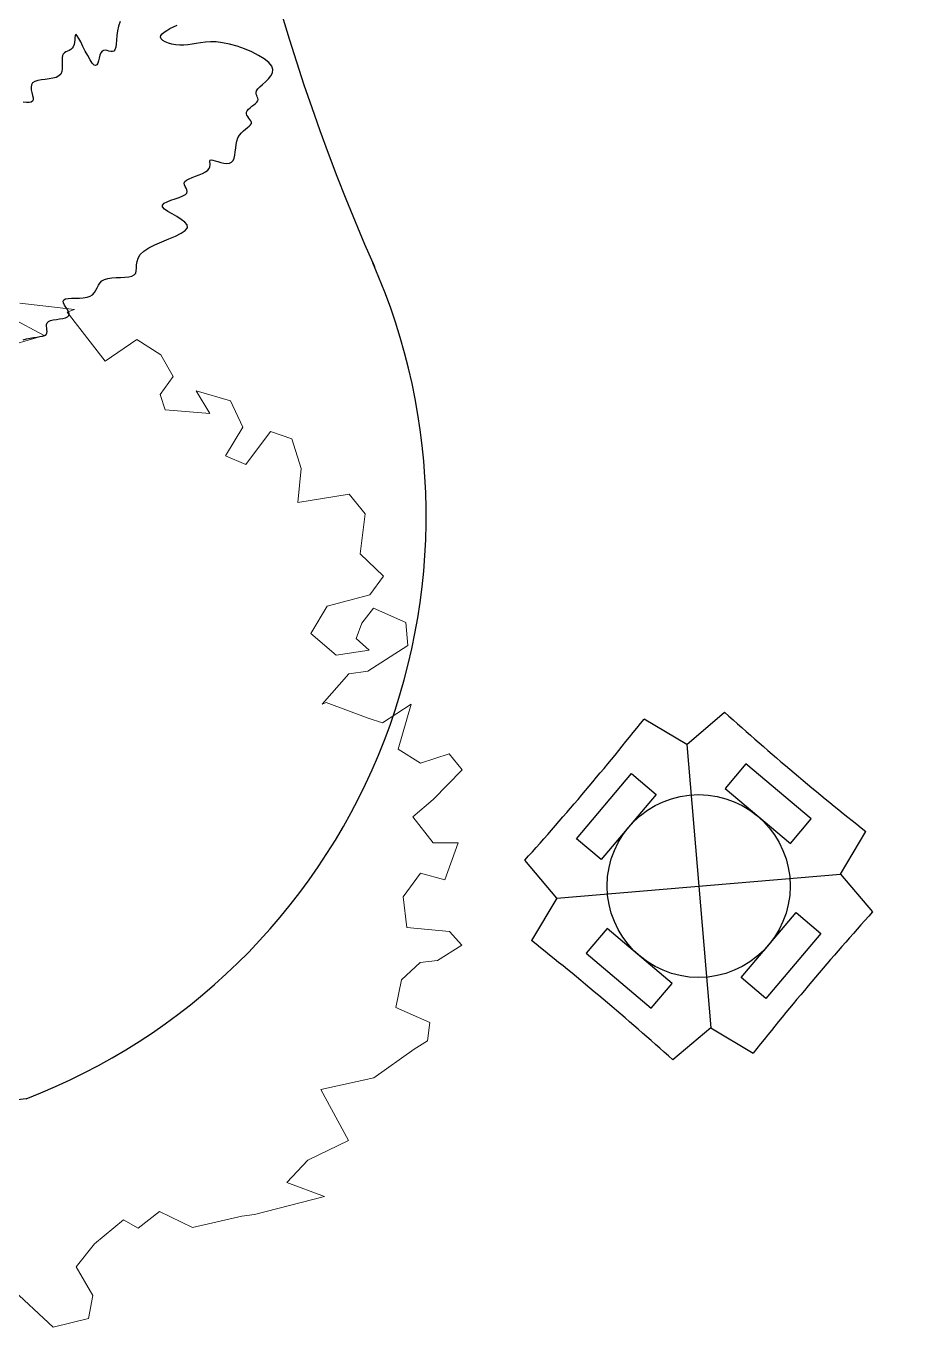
# Model space of a CAD drawing. Extents: x 2080 to 102399, y 2071 to 93424.
# Drawn here: x 87469.4 to 87625.6, y 80881.7 to 81114.5 of the extents above; entities that cross this region are included whole.
import ezdxf

# ---------------------------------------------------------------- set-up
doc = ezdxf.new("R2010")
doc.units = 0
doc.header["$LTSCALE"] = 20
doc.header["$MEASUREMENT"] = 0
for name, color, linetype in [('ELEC', 11, 'Continuous'), ('PLANTS', 3, 'Continuous'), ('road', 2, 'Continuous')]:
    doc.layers.add(name, color=color, linetype=linetype)
doc.layers.add('Mango tree', color=96, linetype='Continuous', lineweight=5)
doc.layers.add('sappotta', color=114, linetype='Continuous', lineweight=5)

# ---------------------------------------------------------------- blocks, each defined once
blk = doc.blocks.new('NEEM')
at = {"layer": 'sappotta', "linetype": 'Continuous'}
for p, q in [((0.2828, 1.1298), (0.1622, 1.1437)), ((0.2671, 1.1233), (0.2828, 1.1298)), ((0.3509, 1.0158), (0.2671, 1.1233)), ((0.1418, 1.1119), (0.2162, 1.072)), ((0.2162, 1.072), (0.1144, 1.0427)), ((0.4207, 1.063), (0.3509, 1.0158)), ((0.4731, 1.0296), (0.4207, 1.063)), ((0.5006, 0.9816), (0.4731, 1.0296)), ((0.4716, 0.9417), (0.5006, 0.9816)), ((0.5515, 0.9498), (0.5813, 0.9001)), ((0.6267, 0.9278), (0.5515, 0.9498)), ((0.4825, 0.9083), (0.4716, 0.9417)), ((0.6541, 0.87), (0.6267, 0.9278)), ((0.5813, 0.9001), (0.4825, 0.9083)), ((0.6157, 0.8064), (0.6541, 0.87)), ((0.7152, 0.8602), (0.6604, 0.7877)), ((0.7622, 0.8439), (0.7152, 0.8602)), ((0.7826, 0.7787), (0.7622, 0.8439)), ((0.6604, 0.7877), (0.6157, 0.8064)), ((0.7755, 0.7038), (0.7826, 0.7787)), ((0.8883, 0.7225), (0.7755, 0.7038)), ((0.9236, 0.6785), (0.8883, 0.7225)), ((0.9126, 0.5906), (0.9236, 0.6785)), ((0.9643, 0.5409), (0.9126, 0.5906)), ((0.9338, 0.5002), (0.9643, 0.5409)), ((0.8398, 0.4749), (0.9338, 0.5002)), ((0.8037, 0.4146), (0.8398, 0.4749)), ((0.9424, 0.4708), (0.9165, 0.4374)), ((1.0137, 0.4391), (0.9424, 0.4708)), ((0.9165, 0.4374), (0.904, 0.404)), ((1.0176, 0.3886), (1.0137, 0.4391)), ((0.8601, 0.3666), (0.8037, 0.4146)), ((0.904, 0.404), (0.933, 0.378)), ((0.933, 0.378), (0.8601, 0.3666)), ((0.9298, 0.3315), (1.0176, 0.3886)), ((0.8288, 0.259), (0.8875, 0.3258)), ((0.8875, 0.3258), (0.9298, 0.3315)), ((0.8382, 0.2623), (0.8288, 0.259)), ((0.9306, 0.2281), (0.8382, 0.2623)), ((1.0254, 0.259), (0.962, 0.2175)), ((0.9964, 0.1597), (1.0254, 0.259)), ((0.962, 0.2175), (0.9306, 0.2281)), ((1.0458, 0.1287), (0.9964, 0.1597)), ((1.1092, 0.1491), (1.0458, 0.1287)), ((1.1374, 0.114), (1.1092, 0.1491)), ((1.074, 0.0489), (1.1374, 0.114)), ((1.0286, 0.0106), (1.074, 0.0489)), ((1.074, -0.0472), (1.0286, 0.0106)), ((1.1288, -0.0472), (1.074, -0.0472)), ((1.0998, -0.1287), (1.1288, -0.0472)), ((1.0074, -0.1662), (1.0458, -0.114)), ((1.0458, -0.114), (1.0998, -0.1287)), ((1.016, -0.2338), (1.0074, -0.1662)), ((1.11, -0.2427), (1.016, -0.2338)), ((1.1367, -0.2729), (1.11, -0.2427)), ((1.0834, -0.3063), (1.1367, -0.2729)), ((1.0043, -0.3495), (1.045, -0.3112)), ((1.045, -0.3112), (1.0834, -0.3063)), ((0.9917, -0.4105), (1.0043, -0.3495)), ((1.0662, -0.4431), (0.9917, -0.4105)), ((1.0615, -0.4839), (1.0662, -0.4431)), ((1.0317, -0.5026), (1.0615, -0.4839)), ((0.9432, -0.5653), (1.0317, -0.5026)), ((0.8264, -0.5914), (0.9432, -0.5653)), ((0.8868, -0.7038), (0.8264, -0.5914)), ((0.7975, -0.747), (0.8868, -0.7038)), ((0.7512, -0.7967), (0.7975, -0.747)), ((0.8343, -0.8276), (0.7512, -0.7967)), ((0.68, -0.8667), (0.8343, -0.8276)), ((0.423, -0.8968), (0.47, -0.8602)), ((0.47, -0.8602), (0.5429, -0.896)), ((0.3267, -0.9319), (0.3909, -0.8789)), ((0.3909, -0.8789), (0.423, -0.8968)), ((0.5429, -0.896), (0.6518, -0.8708)), ((0.6518, -0.8708), (0.68, -0.8667)), ((0.2867, -0.9824), (0.3267, -0.9319)), ((0.3235, -1.0459), (0.2867, -0.9824)), ((0.1394, -1.0255), (0.2358, -1.1152)), ((0.3141, -1.0964), (0.3235, -1.0459)), ((0.2358, -1.1152), (0.3141, -1.0964))]:
    blk.add_line(p, q, dxfattribs=at)
blk = doc.blocks.new('A$C2E3D03D7')
at = {"layer": 'ELEC', "linetype": 'Continuous', "ltscale": 0.5}
for p, q in [((30.59, 56.02), (23.38, 61.18)), ((30.59, 56.02), (37.8, 61.18)), ((30.59, 56.02), (30.59, 5.16)), ((5.16, 30.59), (0, 37.8)), ((56.02, 30.59), (61.18, 37.8)), ((5.16, 30.59), (0, 23.38)), ((5.16, 30.59), (56.02, 30.59)), ((56.02, 30.59), (61.18, 23.38)), ((30.59, 5.16), (23.38, 0)), ((30.59, 5.16), (37.8, 0))]:
    blk.add_line(p, q, dxfattribs=at)
for points in [[(9.52, 40.86), (20.31, 51.66), (24.42, 47.56), (13.62, 36.76)], [(51.66, 40.86), (40.86, 51.66), (36.76, 47.56), (47.56, 36.76)], [(9.52, 20.31), (20.31, 9.52), (24.42, 13.62), (13.62, 24.42)], [(51.66, 20.31), (40.86, 9.52), (36.76, 13.62), (47.56, 24.42)]]:
    blk.add_lwpolyline(points, close=True, dxfattribs=at)
blk.add_circle((30.59, 30.59), 16.36, dxfattribs=at)
for centre, start, end in [((-373.61, 434.78), 313.2624, 316.7376), ((434.78, 434.78), 223.2624, 226.7376), ((-373.61, -373.61), 43.2624, 46.7376), ((434.78, -373.61), 133.2624, 136.7376)]:
    blk.add_arc(centre, 545.14, start, end, dxfattribs=at)
blk = doc.blocks.new('A$C61665D49')
at = {"layer": 'PLANTS'}
for points in [[(51.76, -145.04), (52.99, -144.64), (54.24, -144.36), (55.47, -144.16), (56.64, -144), (57.71, -143.84), (58.65, -143.67), (59.4, -143.42), (59.92, -143.09), (60.2, -142.63), (60.29, -142.07), (60.25, -141.44), (60.17, -140.78), (60.11, -140.12), (60.15, -139.49), (60.36, -138.93), (60.81, -138.47), (61.55, -138.13), (62.52, -137.89), (63.62, -137.7), (64.78, -137.54), (65.89, -137.36), (66.87, -137.12), (67.63, -136.8), (68.08, -136.34), (68.16, -135.73), (67.95, -135), (67.55, -134.2), (67.06, -133.37), (66.59, -132.55), (66.23, -131.8), (66.11, -131.15), (66.31, -130.66), (66.91, -130.35), (67.85, -130.19), (69.05, -130.13), (70.41, -130.11), (71.84, -130.08), (73.26, -129.99), (74.58, -129.79), (75.71, -129.42), (76.57, -128.85), (77.23, -128.13), (77.75, -127.29), (78.21, -126.4), (78.68, -125.51), (79.22, -124.68), (79.92, -123.95), (80.85, -123.38), (82.05, -123.02), (83.46, -122.81), (85, -122.71), (86.57, -122.65), (88.09, -122.59), (89.48, -122.46), (90.64, -122.21), (91.49, -121.79), (91.98, -121.14), (92.19, -120.31), (92.26, -119.31), (92.31, -118.19), (92.47, -116.99), (92.86, -115.75), (93.62, -114.49), (94.86, -113.27), (96.66, -112.1), (98.89, -110.99), (101.36, -109.93), (103.86, -108.9), (106.21, -107.89), (108.23, -106.9), (109.71, -105.92), (110.47, -104.93), (110.38, -103.92), (109.58, -102.91), (108.28, -101.91), (106.7, -100.93), (105.03, -99.99), (103.48, -99.09), (102.27, -98.24), (101.6, -97.47), (101.61, -96.78), (102.22, -96.15), (103.28, -95.58), (104.61, -95.05), (106.08, -94.55), (107.53, -94.05), (108.81, -93.55), (109.76, -93.03), (110.27, -92.49), (110.4, -91.91), (110.28, -91.33), (110, -90.73), (109.68, -90.13), (109.43, -89.54), (109.36, -88.97), (109.58, -88.42), (110.16, -87.9), (111.05, -87.41), (112.16, -86.93), (113.39, -86.45), (114.66, -85.96), (115.86, -85.45), (116.92, -84.91), (117.74, -84.34), (118.25, -83.72), (118.5, -83.08), (118.58, -82.46), (118.56, -81.88), (118.51, -81.37), (118.51, -80.97), (118.64, -80.71), (118.98, -80.61), (119.57, -80.7), (120.39, -80.92), (121.36, -81.22), (122.41, -81.52), (123.5, -81.76), (124.54, -81.88), (125.48, -81.82), (126.25, -81.5), (126.81, -80.88), (127.18, -80.01), (127.43, -78.95), (127.6, -77.75), (127.75, -76.47), (127.92, -75.18), (128.17, -73.94), (128.55, -72.8), (129.1, -71.82), (129.78, -70.97), (130.52, -70.25), (131.28, -69.63), (132, -69.08), (132.62, -68.58), (133.09, -68.12), (133.34, -67.65), (133.35, -67.18), (133.17, -66.69), (132.84, -66.19), (132.46, -65.68), (132.07, -65.16), (131.75, -64.63), (131.56, -64.1), (131.57, -63.57), (131.83, -63.04), (132.28, -62.51), (132.88, -61.98), (133.54, -61.46), (134.22, -60.95), (134.84, -60.45), (135.34, -59.96), (135.65, -59.49), (135.74, -59.03), (135.65, -58.58), (135.46, -58.11), (135.25, -57.63), (135.09, -57.11), (135.05, -56.55), (135.21, -55.92), (135.65, -55.23), (136.4, -54.46), (137.37, -53.61), (138.44, -52.68), (139.46, -51.68), (140.32, -50.62), (140.89, -49.49), (141.03, -48.31), (140.61, -47.07), (139.56, -45.78), (137.95, -44.49), (135.89, -43.23), (133.5, -42.03), (130.9, -40.94), (128.22, -40), (125.56, -39.25), (123.06, -38.72), (120.79, -38.45), (118.75, -38.39), (116.9, -38.49), (115.21, -38.7), (113.63, -38.97), (112.13, -39.25), (110.68, -39.48), (109.22, -39.61), (107.75, -39.61), (106.3, -39.47), (104.92, -39.21), (103.66, -38.86), (102.58, -38.42), (101.72, -37.91), (101.14, -37.36), (100.89, -36.77), (101.01, -36.17), (101.45, -35.55), (102.18, -34.92), (103.13, -34.29), (104.25, -33.66), (105.5, -33.03), (106.82, -32.41)], [(86.44, -31.17), (85.89, -32.8), (85.53, -34.49), (85.3, -36.17), (85.15, -37.76), (85.01, -39.18), (84.84, -40.36), (84.57, -41.21), (84.17, -41.69), (83.65, -41.87), (83.05, -41.83), (82.4, -41.68), (81.73, -41.5), (81.08, -41.38), (80.48, -41.44), (79.96, -41.74), (79.55, -42.36), (79.22, -43.22), (78.94, -44.19), (78.68, -45.16), (78.4, -46.01), (78.07, -46.63), (77.65, -46.91), (77.12, -46.71), (76.46, -45.98), (75.68, -44.8), (74.84, -43.32), (73.98, -41.68), (73.13, -40.01), (72.34, -38.45), (71.64, -37.15), (71.09, -36.24), (70.71, -35.83), (70.47, -35.85), (70.33, -36.23), (70.25, -36.86), (70.19, -37.66), (70.1, -38.54), (69.94, -39.39), (69.68, -40.14), (69.28, -40.72), (68.77, -41.14), (68.19, -41.47), (67.59, -41.74), (67.01, -42.02), (66.48, -42.34), (66.06, -42.77), (65.77, -43.34), (65.66, -44.1), (65.66, -45), (65.71, -46), (65.75, -47.04), (65.72, -48.08), (65.55, -49.05), (65.18, -49.92), (64.53, -50.62), (63.58, -51.12), (62.39, -51.45), (61.04, -51.68), (59.63, -51.86), (58.25, -52.03), (56.98, -52.26), (55.91, -52.6), (55.13, -53.1), (54.71, -53.8), (54.58, -54.65), (54.67, -55.6), (54.87, -56.58), (55.1, -57.54), (55.28, -58.42), (55.32, -59.15), (55.13, -59.67), (54.65, -59.95), (53.9, -60.05), (52.94, -60.05), (51.81, -60.04)]]:
    blk.add_lwpolyline(points, dxfattribs=at)

msp = doc.modelspace()

# ---------------------------------------------------------------- linework, layer by layer
at = {"layer": 'road', "ltscale": 0.5}
for centre, radius, start, end in [((87883.174, 81225.943), 384, 322.10351, 203.72761), ((87429.05, 81026.869), 111.843, 291.12395, 23.86483), ((89133.845, 66566.496), 14452.216, 96.6135385, 97.4003353)]:
    msp.add_arc(centre, radius, start, end, dxfattribs=at)

# ---------------------------------------------------------------- block references
at = {"layer": 'ELEC', "linetype": 'Continuous', "ltscale": 0.5, "rotation": 4.838476962189209}
msp.add_blockref('A$C2E3D03D7', (87561.715, 80927.567), dxfattribs=at)
at = {"layer": 'Mango tree', "linetype": 'Continuous', "xscale": 81.08199442815385, "yscale": 81.08199442815385, "zscale": 81.08199442815385}
msp.add_blockref('NEEM', (87455.082, 80972.168, 0.012), dxfattribs=at)
at = {"layer": 'PLANTS', "linetype": 'Continuous', "ltscale": 0.5, "xscale": 0.5, "yscale": 0.5, "zscale": 0.5}
msp.add_blockref('A$C61665D49', (87442.968, 81130.832), dxfattribs=at)

doc.saveas('drawing.dxf')
